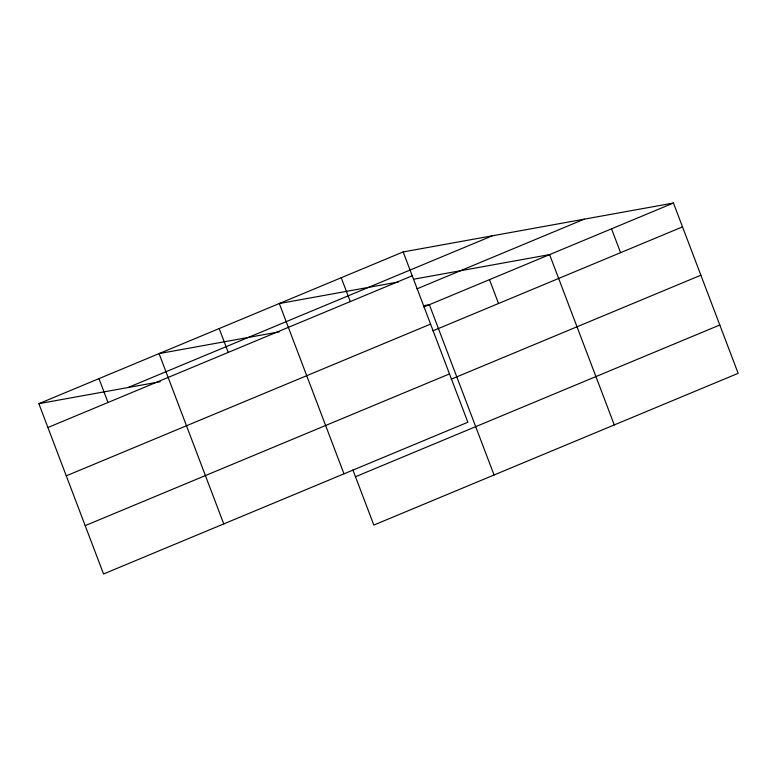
<?xml version="1.0" encoding="UTF-8"?>
<svg xmlns="http://www.w3.org/2000/svg" width="777" height="777" viewBox="0 0 777 777"><rect width="100%" height="100%" fill="white"/><g stroke="black" fill="none" stroke-linecap="round" stroke-linejoin="round"><path stroke-width="1.17" d="M403.166 251.933L467.861 422.241L103.545 573.97L38.85 403.671L403.166 251.933L673.455 203.03L738.15 373.329L373.834 525.067L352.894 469.949M128.05 387.529L492.365 235.79M47.912 427.515L412.228 275.777M416.977 288.84L584.265 219.163M423.795 307.012L673.455 203.03M66.268 475.845L430.584 324.106M432.857 330.856L682.517 226.874M85.179 525.64L449.504 373.902M451.214 379.186L700.873 275.204M355.477 476.738L719.793 325M398.358 281.983L279.302 303.525L343.988 473.824M414.442 279.069L549.592 254.613L614.286 424.922M279.283 331.847L159.071 353.593L223.766 523.902M423.494 305.75L429.36 304.691L494.055 474.99M38.85 403.671L160.208 381.711M611.528 228.826L620.58 252.671M489.481 279.652L498.533 303.496M341.229 277.729L350.291 301.573M219.192 328.554L228.244 352.408M98.961 378.632L108.022 402.476"/></g></svg>
